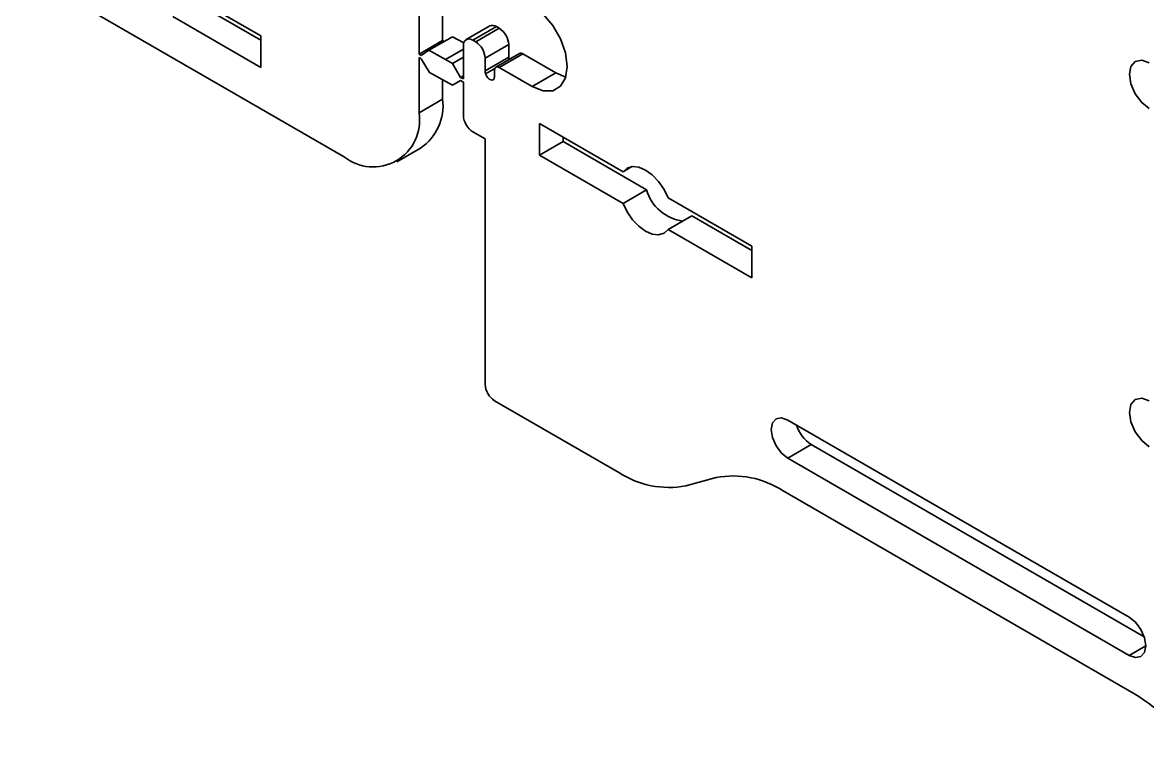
# Model space of a CAD drawing. Header units: millimetres. Extents: x 0 to 415, y 0 to 292.
# Drawn here: x 375.09 to 383.52, y 93.92 to 99.42 of the extents above; entities that cross this region are included whole.
import ezdxf

# ---------------------------------------------------------------- set-up
doc = ezdxf.new("R2010")
doc.units = ezdxf.units.MM

# ---------------------------------------------------------------- blocks, each defined once
blk = doc.blocks.new('SE889')
at = {"color": 7, "linetype": 'Continuous', "lineweight": 35}
for p, q in [((383.4273, 94.9337), (383.3799, 94.9719)), ((383.4674, 94.8795), (383.4273, 94.9337)), ((383.4943, 94.8177), (383.4674, 94.8795)), ((383.5037, 94.7575), (383.4943, 94.8177)), ((383.4674, 94.6774), (383.4943, 94.7083)), ((383.4943, 94.7083), (383.5037, 94.7575)), ((383.3799, 94.6861), (383.4273, 94.6696)), ((383.4273, 94.6696), (383.4674, 94.6774))]:
    blk.add_line(p, q, dxfattribs=at)
blk = doc.blocks.new('SE888')
blk.add_blockref('SE889', (0, 0))
blk = doc.blocks.new('SE891')
at = {"color": 7, "linetype": 'Continuous', "lineweight": 35}
for p, q in [((380.7083, 96.426), (380.6988, 96.3767)), ((380.7351, 96.4569), (380.7083, 96.426)), ((380.7752, 96.4647), (380.7351, 96.4569)), ((380.8226, 96.4482), (380.7752, 96.4647)), ((380.6988, 96.3767), (380.7083, 96.3166)), ((380.7083, 96.3166), (380.7351, 96.2548)), ((380.7351, 96.2548), (380.7752, 96.2006)), ((380.7752, 96.2006), (380.8226, 96.1624))]:
    blk.add_line(p, q, dxfattribs=at)
blk = doc.blocks.new('SE890')
blk.add_blockref('SE891', (0, 0))
blk = doc.blocks.new('SE907')
at = {"color": 7, "linetype": 'Continuous', "lineweight": 35}
for p, q in [((383.3935, 99.0961), (383.3822, 99.037)), ((383.4256, 99.1331), (383.3935, 99.0961)), ((383.4738, 99.1425), (383.4256, 99.1331)), ((383.5306, 99.1227), (383.4738, 99.1425)), ((383.3822, 99.037), (383.3935, 98.9648)), ((383.3935, 98.9648), (383.4256, 98.8906)), ((383.4256, 98.8906), (383.4738, 98.8256)), ((383.4738, 98.8256), (383.5306, 98.7798))]:
    blk.add_line(p, q, dxfattribs=at)
blk = doc.blocks.new('SE906')
blk.add_blockref('SE907', (0, 0))
blk = doc.blocks.new('SE911')
at = {"color": 7, "linetype": 'Continuous', "lineweight": 35}
for p, q in [((383.3935, 96.5648), (383.3822, 96.5057)), ((383.4256, 96.6018), (383.3935, 96.5648)), ((383.4738, 96.6112), (383.4256, 96.6018)), ((383.5306, 96.5914), (383.4738, 96.6112)), ((383.3822, 96.5057), (383.3935, 96.4335)), ((383.3935, 96.4335), (383.4256, 96.3593)), ((383.4256, 96.3593), (383.4738, 96.2944)), ((383.4738, 96.2944), (383.5306, 96.2485))]:
    blk.add_line(p, q, dxfattribs=at)
blk = doc.blocks.new('SE910')
blk.add_blockref('SE911', (0, 0))
blk = doc.blocks.new('SE921')
at = {"color": 7, "linetype": 'Continuous', "lineweight": 35}
for p, q in [((379.5889, 98.07), (379.6204, 98.0061)), ((379.6204, 98.0061), (379.661, 97.9476)), ((379.661, 97.9476), (379.708, 97.8985)), ((379.708, 97.8985), (379.7582, 97.862)), ((379.7582, 97.862), (379.8085, 97.8405)), ((379.8085, 97.8405), (379.8554, 97.8354)), ((379.8554, 97.8354), (379.896, 97.847)), ((379.896, 97.847), (379.9276, 97.8745))]:
    blk.add_line(p, q, dxfattribs=at)
blk = doc.blocks.new('SE920')
blk.add_blockref('SE921', (0, 0))
blk = doc.blocks.new('SE923')
at = {"color": 7, "linetype": 'Continuous', "lineweight": 35}
for p, q in [((379.6204, 98.3344), (379.5889, 98.3068)), ((379.661, 98.346), (379.6204, 98.3344)), ((379.708, 98.3408), (379.661, 98.346)), ((379.7582, 98.3193), (379.708, 98.3408)), ((379.8085, 98.2828), (379.7582, 98.3193)), ((379.8554, 98.2337), (379.8085, 98.2828)), ((379.896, 98.1753), (379.8554, 98.2337)), ((379.9276, 98.1113), (379.896, 98.1753))]:
    blk.add_line(p, q, dxfattribs=at)
blk = doc.blocks.new('SE922')
blk.add_blockref('SE923', (0, 0))
blk = doc.blocks.new('SE983')
at = {"color": 7, "linetype": 'Continuous', "lineweight": 35}
for p, q in [((378.5595, 99.0396), (378.5663, 99.0245)), ((378.5663, 99.0245), (378.576, 99.0109)), ((378.576, 99.0109), (378.5873, 99.0004)), ((378.6191, 98.9971), (378.6249, 99.0058)), ((378.6249, 99.0058), (378.6269, 99.0182)), ((378.5873, 99.0004), (378.5992, 98.9943)), ((378.5992, 98.9943), (378.6102, 98.9931)), ((378.6102, 98.9931), (378.6191, 98.9971))]:
    blk.add_line(p, q, dxfattribs=at)
blk = doc.blocks.new('SE982')
blk.add_blockref('SE983', (0, 0))
blk = doc.blocks.new('SE985')
at = {"color": 7, "linetype": 'Continuous', "lineweight": 35}
for p, q in [((378.9097, 99.5489), (378.9906, 99.4875)), ((378.9906, 99.4875), (379.0635, 99.4025)), ((379.0635, 99.4025), (379.1214, 99.3022)), ((379.1214, 99.3022), (379.1585, 99.1965)), ((379.1585, 99.1965), (379.1713, 99.0958)), ((379.1713, 99.0958), (379.1585, 99.0098)), ((379.1585, 99.0098), (379.1214, 98.947)), ((378.9906, 98.9128), (378.9097, 98.9447)), ((379.1214, 98.947), (379.0635, 98.9136)), ((379.0635, 98.9136), (378.9906, 98.9128))]:
    blk.add_line(p, q, dxfattribs=at)
blk = doc.blocks.new('SE984')
blk.add_blockref('SE985', (0, 0))

msp = doc.modelspace()

# ---------------------------------------------------------------- linework, layer by layer
at = {"color": 7, "linetype": 'Continuous', "lineweight": 35}
for p, q in [((378.0612, 100.2542), (378.0612, 99.1866)), ((378.238, 100.0827), (378.238, 99.2886)), ((377.4955, 98.4216), (375.0913, 99.8095)), ((376.2165, 99.7054), (376.8768, 99.3242)), ((376.8768, 99.2915), (376.3933, 99.5706)), ((376.2165, 99.4686), (376.8768, 99.0874)), ((378.591, 99.3987), (378.4142, 99.2966)), ((378.641, 99.3937), (378.4642, 99.2917)), ((378.4854, 99.2794), (378.6622, 99.3815)), ((378.6622, 99.3815), (378.641, 99.3937)), ((376.8768, 99.0874), (376.8768, 99.3242)), ((378.0612, 99.1866), (378.238, 99.2886)), ((378.3112, 99.3184), (378.1344, 99.2163)), ((378.238, 99.2886), (378.2492, 99.2826)), ((378.3112, 99.3184), (378.3964, 99.2722)), ((378.4854, 99.2794), (378.4642, 99.2917)), ((378.7329, 99.259), (378.5562, 99.157)), ((378.7329, 99.1651), (378.7329, 99.259)), ((378.0612, 99.1866), (378.0762, 99.1785)), ((378.1344, 99.2163), (378.0762, 99.1785)), ((378.2595, 99.1486), (378.1344, 99.2163)), ((378.3935, 99.2259), (378.2595, 99.1486)), ((378.3935, 99.2508), (378.3935, 99.0018)), ((378.814, 99.1921), (378.6372, 99.09)), ((378.6622, 99.0876), (378.839, 99.1896)), ((379.0865, 99.0467), (378.839, 99.1896)), ((378.0612, 99.1621), (378.0768, 99.1536)), ((378.0612, 99.1621), (378.0612, 98.7483)), ((378.0768, 99.1536), (378.1388, 99.0506)), ((378.0768, 99.1536), (378.0768, 99.1536)), ((378.3122, 99.1181), (378.2595, 99.1486)), ((378.3122, 99.1181), (378.3935, 99.1651)), ((378.3723, 99.014), (378.3122, 99.1181)), ((378.5562, 99.0631), (378.7329, 99.1651)), ((378.5562, 99.0631), (378.5562, 99.157)), ((378.2617, 98.984), (378.1388, 99.0506)), ((378.3935, 99.0263), (378.3723, 99.014)), ((378.3723, 99.014), (378.3935, 99.0018)), ((378.6289, 99.0797), (378.5595, 99.0396)), ((378.6269, 99.0182), (378.6269, 99.0671)), ((378.9097, 98.9447), (378.6622, 99.0876)), ((379.0865, 99.0467), (378.9097, 98.9447)), ((379.1606, 99.0163), (379.0865, 99.0467)), ((378.238, 98.9969), (378.238, 98.8503)), ((378.3122, 98.9548), (378.2617, 98.984)), ((378.3122, 98.9548), (378.3723, 98.9895)), ((378.3723, 98.9895), (378.3122, 98.9548)), ((378.3723, 98.9895), (378.3935, 98.9773)), ((378.3935, 98.9773), (378.3935, 98.7283)), ((378.0612, 98.7483), (378.238, 98.8503)), ((378.9627, 98.6683), (378.9627, 98.4315)), ((379.5889, 98.3068), (378.9627, 98.6683)), ((378.4642, 98.6058), (378.5562, 98.5527)), ((378.5562, 98.5527), (378.5562, 96.7155)), ((379.1395, 98.5335), (378.9627, 98.4315)), ((379.1395, 98.5335), (379.1395, 98.5662)), ((379.7656, 98.1721), (379.1395, 98.5335)), ((377.8955, 98.382), (378.0722, 98.484)), ((378.9627, 98.4315), (379.5889, 98.07)), ((379.6557, 98.3454), (379.5889, 98.3068)), ((379.7656, 98.1721), (379.5889, 98.07)), ((380.5537, 97.7498), (379.9276, 98.1113)), ((380.1044, 97.9765), (379.9276, 97.8745)), ((380.5537, 97.7171), (380.1044, 97.9765)), ((379.9276, 97.8745), (380.5537, 97.513)), ((380.5537, 97.513), (380.5537, 97.7498)), ((378.6269, 96.593), (379.5576, 96.0557)), ((383.3799, 94.9719), (380.8226, 96.4482)), ((380.9994, 96.2645), (380.8226, 96.1624)), ((380.9994, 96.2645), (383.4918, 94.8256)), ((380.8226, 96.1624), (383.3799, 94.6861)), ((380.2862, 96.0169), (380.0595, 95.9557)), ((383.4144, 94.4008), (380.7881, 95.9169)), ((383.5037, 94.7575), (383.3799, 94.6861))]:
    msp.add_line(p, q, dxfattribs=at)
for centre, radius, start, end in [((378.6117, 99.3528), 0.0503, 54.38242, 114.30712), ((378.5794, 99.252), 0.1537, 2.60548, 57.39452), ((378.4366, 99.2578), 0.0437, 50.79671, 189.21404), ((378.4026, 99.15), 0.1537, 2.60548, 57.39452), ((378.8243, 99.1692), 0.0251, 54.38242, 114.30712), ((378.6484, 99.0706), 0.0218, 50.79671, 189.21404), ((378.8201, 99.1659), 0.0872, 180.49746, 192.80227), ((378.6458, 99.064), 0.0896, 180.59764, 195.75949), ((377.8574, 98.8019), 0.3836, 304.05635, 7.25583), ((377.7163, 98.6923), 0.3494, 230.79671, 9.21404), ((378.547, 98.7352), 0.1537, 182.60548, 237.39452), ((380.0785, 98.2604), 0.3251, 195.76725, 262.75826), ((378.7097, 96.7225), 0.1537, 182.60548, 237.39452), ((381.1477, 96.4937), 0.2731, 197.70377, 237.10104), ((379.9304, 96.6175), 0.6742, 236.43357, 281.03798), ((380.4153, 95.3551), 0.6742, 56.43357, 101.03798), ((382.5591, 93.0032), 1.6386, 34.07833, 58.5346)]:
    msp.add_arc(centre, radius, start, end, dxfattribs=at)

# ---------------------------------------------------------------- block references
for name in ['SE984', 'SE906', 'SE982', 'SE922', 'SE920', 'SE910', 'SE890', 'SE888']:
    msp.add_blockref(name, (0, 0))

doc.saveas('drawing.dxf')
